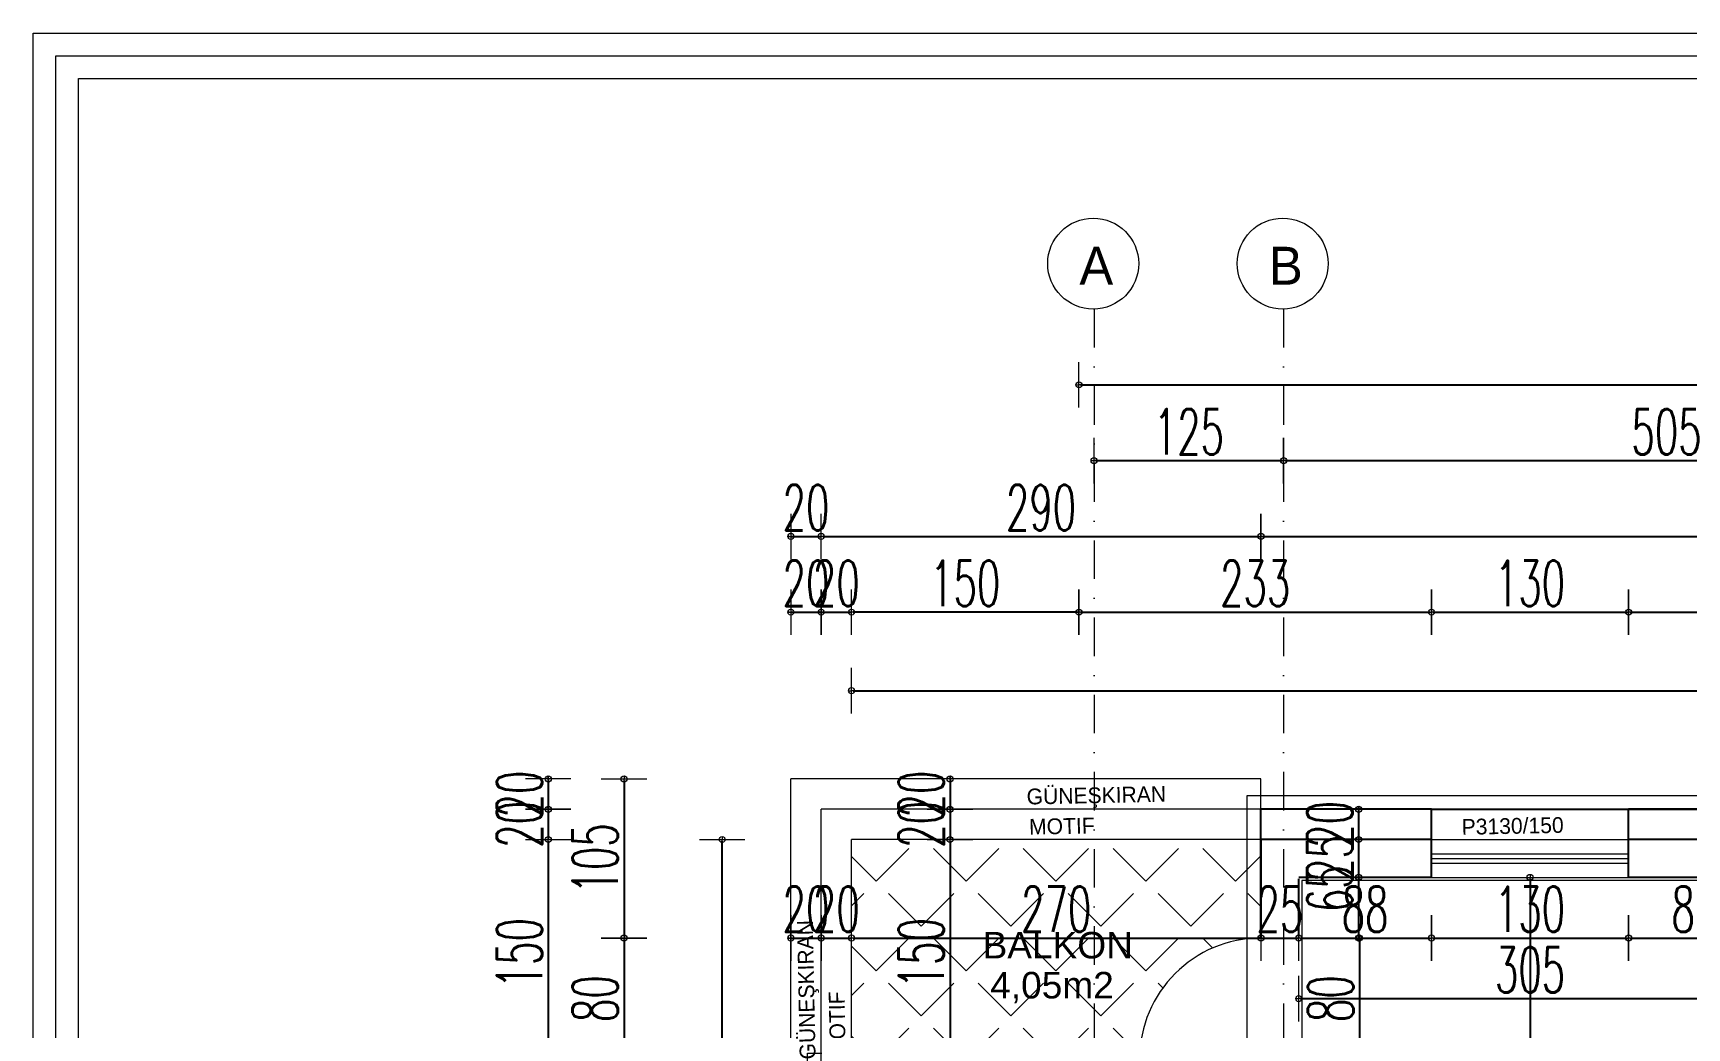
# Model space of a CAD drawing. Header units: millimetres. Extents: x -16104 to 67872, y -88009 to 12107.
# Drawn here: x 24713 to 25803, y 11451 to 12107 of the extents above; entities that cross this region are included whole.
import ezdxf

# ---------------------------------------------------------------- set-up
doc = ezdxf.new("R2010")
doc.units = ezdxf.units.MM
doc.linetypes.add('ACAD_ISO07W100', pattern=[3, 0, -3])
doc.linetypes.add('DASHDOTX2', pattern=[50.8, 25.4, -12.7, 0, -12.7])
doc.layers.get('0').update_dxf_attribs({"color": 241})
for name, color, linetype, lineweight in [('AKS', 1, 'ACAD_ISO07W100', 5), ('akslar', 144, 'Continuous', 20), ('balkon', 6, 'Continuous', 5), ('c05', 32, 'Continuous', 13), ('duvar', 123, 'Continuous', 25), ('emsal&kolon', 1, 'Continuous', 5), ('kapı', 3, 'Continuous', 5), ('OLCU', 54, 'Continuous', 13), ('pencere', 5, 'Continuous', 5), ('POZ', 36, 'Continuous', 18), ('SıVA', 40, 'Continuous', 9), ('ÖLÇÜ', 252, 'Continuous', 20)]:
    doc.layers.add(name, color=color, linetype=linetype, lineweight=lineweight)
doc.styles.add('DIM', font='Txttw.shx', dxfattribs={"width": 0.6})
doc.styles.add('M2', font='stylu.ttf', dxfattribs={"height": 10})
doc.dimstyles.new('50', dxfattribs={"dimscale": 0, "dimtxt": 30, "dimasz": 1, "dimexe": 0, "dimexo": 2, "dimgap": 4, "dimtad": 1, "dimdec": 0, "dimzin": 0, "dimdsep": 46, "dimtxsty": 'DIM', "dimblk1": 'DOT', "dimblk2": 'DOT', "dimsah": 1, "dimcen": 1.5, "dimdle": 3, "dimse1": 1, "dimse2": 1, "dimclrd": 256, "dimclre": 9, "dimclrt": 256, "dimadec": 0, "dimazin": 0, "dimtfac": 0.24, "dimtdec": 0, "dimtix": 1, "dimtmove": 2, "dimatfit": 3, "dimldrblk": 'DOT', "dimfxl": 0, "dimtolj": 1, "dimtzin": 15, "dimarcsym": 0})

# ---------------------------------------------------------------- blocks, each defined once
blk = doc.blocks.new('DOT')
for p, q in [((0, 15), (0, -15)), ((-2, 0), (0, 0)), ((2, 0), (0, 0))]:
    blk.add_line(p, q)
blk.add_circle((0, 0), 2)
blk = doc.blocks.new('*D5230')
at = {"layer": 'Defpoints', "color": 0, "transparency": 16777216}
for p in [(25212.4, 11510), (25232.4, 11510), (25232.4, 11510)]:
    blk.add_point(p, dxfattribs=at)
at = {"layer": 'OLCU', "lineweight": -2, "transparency": 16777216}
for p, q in [((25211.4, 11510), (25210.4, 11510)), ((25212.4, 11510), (25232.4, 11510)), ((25233.4, 11510), (25234.4, 11510))]:
    blk.add_line(p, q, dxfattribs=at)
blk.add_blockref('DOT', (25212.4, 11510), dxfattribs=at)
at = {"layer": 'OLCU', "lineweight": -2, "transparency": 16777216, "rotation": 180}
blk.add_blockref('DOT', (25232.4, 11510), dxfattribs=at)
at = {"layer": 'OLCU', "transparency": 16777216, "insert": (25222.4, 11529), "char_height": 30, "attachment_point": 5, "style": 'DIM'}
blk.add_mtext('\\A1;20', dxfattribs=at)
blk = doc.blocks.new('*D5541')
at = {"layer": 'Defpoints', "color": 0, "transparency": 16777216}
for p in [(25232.4, 11510), (25252.4, 11510), (25252.4, 11510)]:
    blk.add_point(p, dxfattribs=at)
at = {"layer": 'OLCU', "lineweight": -2, "transparency": 16777216}
for p, q in [((25231.4, 11510), (25230.4, 11510)), ((25232.4, 11510), (25252.4, 11510)), ((25253.4, 11510), (25254.4, 11510))]:
    blk.add_line(p, q, dxfattribs=at)
blk.add_blockref('DOT', (25232.4, 11510), dxfattribs=at)
at = {"layer": 'OLCU', "lineweight": -2, "transparency": 16777216, "rotation": 180}
blk.add_blockref('DOT', (25252.4, 11510), dxfattribs=at)
at = {"layer": 'OLCU', "transparency": 16777216, "insert": (25242.4, 11529), "char_height": 30, "attachment_point": 5, "style": 'DIM'}
blk.add_mtext('\\A1;20', dxfattribs=at)
blk = doc.blocks.new('*D5542')
at = {"layer": 'Defpoints', "color": 0, "transparency": 16777216}
for p in [(25252.4, 11510), (25522.4, 11510), (25522.4, 11510)]:
    blk.add_point(p, dxfattribs=at)
at = {"layer": 'OLCU', "lineweight": -2, "transparency": 16777216}
blk.add_line((25253.4, 11510), (25521.4, 11510), dxfattribs=at)
at = {"layer": 'OLCU', "lineweight": -2, "transparency": 16777216, "rotation": 180}
blk.add_blockref('DOT', (25252.4, 11510), dxfattribs=at)
at = {"layer": 'OLCU', "lineweight": -2, "transparency": 16777216}
blk.add_blockref('DOT', (25522.4, 11510), dxfattribs=at)
at = {"layer": 'OLCU', "transparency": 16777216, "insert": (25387.4, 11529), "char_height": 30, "attachment_point": 5, "style": 'DIM'}
blk.add_mtext('\\A1;270', dxfattribs=at)
blk = doc.blocks.new('*D5543')
at = {"layer": 'Defpoints', "color": 0, "transparency": 16777216}
for p in [(25522.4, 11510), (25547.4, 11510), (25547.4, 11510)]:
    blk.add_point(p, dxfattribs=at)
at = {"layer": 'OLCU', "lineweight": -2, "transparency": 16777216}
for p, q in [((25521.4, 11510), (25520.4, 11510)), ((25522.4, 11510), (25547.4, 11510)), ((25548.4, 11510), (25549.4, 11510))]:
    blk.add_line(p, q, dxfattribs=at)
blk.add_blockref('DOT', (25522.4, 11510), dxfattribs=at)
at = {"layer": 'OLCU', "lineweight": -2, "transparency": 16777216, "rotation": 180}
blk.add_blockref('DOT', (25547.4, 11510), dxfattribs=at)
at = {"layer": 'OLCU', "transparency": 16777216, "insert": (25534.9, 11529), "char_height": 30, "attachment_point": 5, "style": 'DIM'}
blk.add_mtext('\\A1;25', dxfattribs=at)
blk = doc.blocks.new('*D5544')
at = {"layer": 'Defpoints', "color": 0, "transparency": 16777216}
for p in [(25547.4, 11550), (25634.9, 11550), (25634.9, 11510)]:
    blk.add_point(p, dxfattribs=at)
at = {"layer": 'OLCU', "lineweight": -2, "transparency": 16777216}
blk.add_line((25548.4, 11510), (25633.9, 11510), dxfattribs=at)
at = {"layer": 'OLCU', "lineweight": -2, "transparency": 16777216, "rotation": 180}
blk.add_blockref('DOT', (25547.4, 11510), dxfattribs=at)
at = {"layer": 'OLCU', "lineweight": -2, "transparency": 16777216}
blk.add_blockref('DOT', (25634.9, 11510), dxfattribs=at)
at = {"layer": 'OLCU', "transparency": 16777216, "insert": (25591.1, 11529), "char_height": 30, "attachment_point": 5, "style": 'DIM'}
blk.add_mtext('\\A1;88', dxfattribs=at)
blk = doc.blocks.new('*D5545')
at = {"layer": 'Defpoints', "color": 0, "transparency": 16777216}
for p in [(25634.9, 11550), (25764.9, 11550), (25764.9, 11510)]:
    blk.add_point(p, dxfattribs=at)
at = {"layer": 'OLCU', "lineweight": -2, "transparency": 16777216}
blk.add_line((25635.9, 11510), (25763.9, 11510), dxfattribs=at)
at = {"layer": 'OLCU', "lineweight": -2, "transparency": 16777216, "rotation": 180}
blk.add_blockref('DOT', (25634.9, 11510), dxfattribs=at)
at = {"layer": 'OLCU', "lineweight": -2, "transparency": 16777216}
blk.add_blockref('DOT', (25764.9, 11510), dxfattribs=at)
at = {"layer": 'OLCU', "transparency": 16777216, "insert": (25699.9, 11529), "char_height": 30, "attachment_point": 5, "style": 'DIM'}
blk.add_mtext('\\A1;130', dxfattribs=at)
blk = doc.blocks.new('*D5546')
at = {"layer": 'Defpoints', "color": 0, "transparency": 16777216}
for p in [(25764.9, 11550), (25852.4, 11550), (25852.4, 11510)]:
    blk.add_point(p, dxfattribs=at)
at = {"layer": 'OLCU', "lineweight": -2, "transparency": 16777216}
blk.add_line((25765.9, 11510), (25851.4, 11510), dxfattribs=at)
at = {"layer": 'OLCU', "lineweight": -2, "transparency": 16777216, "rotation": 180}
blk.add_blockref('DOT', (25764.9, 11510), dxfattribs=at)
at = {"layer": 'OLCU', "lineweight": -2, "transparency": 16777216}
blk.add_blockref('DOT', (25852.4, 11510), dxfattribs=at)
at = {"layer": 'OLCU', "transparency": 16777216, "insert": (25808.6, 11529), "char_height": 30, "attachment_point": 5, "style": 'DIM'}
blk.add_mtext('\\A1;88', dxfattribs=at)
blk = doc.blocks.new('*D5235')
at = {"layer": 'Defpoints', "color": 0, "transparency": 16777216}
for p in [(25547.4, 11495), (25852.4, 11495), (25852.4, 11470)]:
    blk.add_point(p, dxfattribs=at)
at = {"layer": 'OLCU', "lineweight": -2, "transparency": 16777216}
blk.add_line((25548.4, 11470), (25851.4, 11470), dxfattribs=at)
at = {"layer": 'OLCU', "lineweight": -2, "transparency": 16777216, "rotation": 180}
blk.add_blockref('DOT', (25547.4, 11470), dxfattribs=at)
at = {"layer": 'OLCU', "lineweight": -2, "transparency": 16777216}
blk.add_blockref('DOT', (25852.4, 11470), dxfattribs=at)
at = {"layer": 'OLCU', "transparency": 16777216, "insert": (25699.9, 11489), "char_height": 30, "attachment_point": 5, "style": 'DIM'}
blk.add_mtext('\\A1;305', dxfattribs=at)
blk = doc.blocks.new('*D5241')
at = {"layer": 'Defpoints', "color": 0, "transparency": 16777216}
for p in [(25317.4, 11615), (25317.4, 11595), (25317.4, 11595)]:
    blk.add_point(p, dxfattribs=at)
at = {"layer": 'OLCU', "lineweight": -2, "transparency": 16777216}
for p, q in [((25317.4, 11616), (25317.4, 11617)), ((25317.4, 11615), (25317.4, 11595)), ((25317.4, 11594), (25317.4, 11593))]:
    blk.add_line(p, q, dxfattribs=at)
for p, rotation in [((25317.4, 11615), 270), ((25317.4, 11595), 90)]:
    blk.add_blockref('DOT', p, dxfattribs=dict(at, rotation=rotation))
at = {"layer": 'OLCU', "transparency": 16777216, "insert": (25298.4, 11605), "char_height": 30, "attachment_point": 5, "rotation": 90, "style": 'DIM'}
blk.add_mtext('\\A1;20', dxfattribs=at)
blk = doc.blocks.new('*D5552')
at = {"layer": 'Defpoints', "color": 0, "transparency": 16777216}
for p in [(25317.4, 11595), (25317.4, 11575), (25317.4, 11575)]:
    blk.add_point(p, dxfattribs=at)
at = {"layer": 'OLCU', "lineweight": -2, "transparency": 16777216}
for p, q in [((25317.4, 11596), (25317.4, 11597)), ((25317.4, 11595), (25317.4, 11575)), ((25317.4, 11574), (25317.4, 11573))]:
    blk.add_line(p, q, dxfattribs=at)
for p, rotation in [((25317.4, 11595), 270), ((25317.4, 11575), 90)]:
    blk.add_blockref('DOT', p, dxfattribs=dict(at, rotation=rotation))
at = {"layer": 'OLCU', "transparency": 16777216, "insert": (25298.4, 11585), "char_height": 30, "attachment_point": 5, "rotation": 90, "style": 'DIM'}
blk.add_mtext('\\A1;20', dxfattribs=at)
blk = doc.blocks.new('*D5553')
at = {"layer": 'Defpoints', "color": 0, "transparency": 16777216}
for p in [(25317.4, 11575), (25317.4, 11425), (25317.4, 11425)]:
    blk.add_point(p, dxfattribs=at)
at = {"layer": 'OLCU', "lineweight": -2, "transparency": 16777216}
blk.add_line((25317.4, 11574), (25317.4, 11426), dxfattribs=at)
for p, rotation in [((25317.4, 11575), 90), ((25317.4, 11425), 270)]:
    blk.add_blockref('DOT', p, dxfattribs=dict(at, rotation=rotation))
at = {"layer": 'OLCU', "transparency": 16777216, "insert": (25298.4, 11500), "char_height": 30, "attachment_point": 5, "rotation": 90, "style": 'DIM'}
blk.add_mtext('\\A1;150', dxfattribs=at)
blk = doc.blocks.new('*D5249')
at = {"layer": 'Defpoints', "color": 0, "transparency": 16777216}
for p in [(25555.7, 11575), (25586.9, 11575), (25555.7, 11550)]:
    blk.add_point(p, dxfattribs=at)
at = {"layer": 'OLCU', "lineweight": -2, "transparency": 16777216}
for p, q in [((25586.9, 11576), (25586.9, 11577)), ((25586.9, 11550), (25586.9, 11575)), ((25586.9, 11549), (25586.9, 11548))]:
    blk.add_line(p, q, dxfattribs=at)
for p, rotation in [((25586.9, 11575), 270), ((25586.9, 11550), 90)]:
    blk.add_blockref('DOT', p, dxfattribs=dict(at, rotation=rotation))
at = {"layer": 'OLCU', "transparency": 16777216, "insert": (25567.9, 11562.5), "char_height": 30, "attachment_point": 5, "rotation": 90, "style": 'DIM'}
blk.add_mtext('\\A1;25', dxfattribs=at)
blk = doc.blocks.new('*D5250')
at = {"layer": 'Defpoints', "color": 0, "transparency": 16777216}
for p in [(25586.9, 11595), (25586.9, 11595), (25586.9, 11575)]:
    blk.add_point(p, dxfattribs=at)
at = {"layer": 'OLCU', "lineweight": -2, "transparency": 16777216}
for p, q in [((25586.9, 11596), (25586.9, 11597)), ((25586.9, 11575), (25586.9, 11595)), ((25586.9, 11574), (25586.9, 11573))]:
    blk.add_line(p, q, dxfattribs=at)
for p, rotation in [((25586.9, 11595), 270), ((25586.9, 11575), 90)]:
    blk.add_blockref('DOT', p, dxfattribs=dict(at, rotation=rotation))
at = {"layer": 'OLCU', "transparency": 16777216, "insert": (25567.9, 11585), "char_height": 30, "attachment_point": 5, "rotation": 90, "style": 'DIM'}
blk.add_mtext('\\A1;20', dxfattribs=at)
blk = doc.blocks.new('*D5251')
at = {"layer": 'Defpoints', "color": 0, "transparency": 16777216}
for p in [(25530.7, 11575), (25530.7, 11510), (25586.8, 11510)]:
    blk.add_point(p, dxfattribs=at)
at = {"layer": 'OLCU', "lineweight": -2, "transparency": 16777216}
blk.add_line((25586.8, 11574), (25586.8, 11511), dxfattribs=at)
for p, rotation in [((25586.8, 11575), 90), ((25586.8, 11510), 270)]:
    blk.add_blockref('DOT', p, dxfattribs=dict(at, rotation=rotation))
at = {"layer": 'OLCU', "transparency": 16777216, "insert": (25567.8, 11542.5), "char_height": 30, "attachment_point": 5, "rotation": 90, "style": 'DIM'}
blk.add_mtext('\\A1;65', dxfattribs=at)
blk = doc.blocks.new('*D5252')
at = {"layer": 'Defpoints', "color": 0, "transparency": 16777216}
for p in [(25530.7, 11510), (25530.7, 11430), (25587.4, 11430)]:
    blk.add_point(p, dxfattribs=at)
at = {"layer": 'OLCU', "lineweight": -2, "transparency": 16777216}
blk.add_line((25587.4, 11509), (25587.4, 11431), dxfattribs=at)
for p, rotation in [((25587.4, 11510), 90), ((25587.4, 11430), 270)]:
    blk.add_blockref('DOT', p, dxfattribs=dict(at, rotation=rotation))
at = {"layer": 'OLCU', "transparency": 16777216, "insert": (25568.4, 11470), "char_height": 30, "attachment_point": 5, "rotation": 90, "style": 'DIM'}
blk.add_mtext('\\A1;80', dxfattribs=at)
blk = doc.blocks.new('*D5564')
at = {"layer": 'Defpoints', "color": 0, "transparency": 16777216}
for p in [(25699.9, 11550), (25699.9, 11149.7), (25699.9, 11149.7)]:
    blk.add_point(p, dxfattribs=at)
at = {"layer": 'OLCU', "lineweight": -2, "transparency": 16777216}
blk.add_line((25699.9, 11549), (25699.9, 11150.7), dxfattribs=at)
for p, rotation in [((25699.9, 11550), 90), ((25699.9, 11149.7), 270)]:
    blk.add_blockref('DOT', p, dxfattribs=dict(at, rotation=rotation))
at = {"layer": 'OLCU', "transparency": 16777216, "insert": (25680.9, 11349.9), "char_height": 30, "attachment_point": 5, "rotation": 90, "style": 'DIM'}
blk.add_mtext('\\A1;400', dxfattribs=at)
blk = doc.blocks.new('*D5385')
at = {"layer": 'Defpoints', "color": 0, "transparency": 16777216}
for p in [(25634.9, 11725), (25402.4, 11675), (25634.9, 11675)]:
    blk.add_point(p, dxfattribs=at)
at = {"layer": 'OLCU', "lineweight": -2, "transparency": 16777216}
blk.add_line((25403.4, 11725), (25633.9, 11725), dxfattribs=at)
at = {"layer": 'OLCU', "lineweight": -2, "transparency": 16777216, "rotation": 180}
blk.add_blockref('DOT', (25402.4, 11725), dxfattribs=at)
at = {"layer": 'OLCU', "lineweight": -2, "transparency": 16777216}
blk.add_blockref('DOT', (25634.9, 11725), dxfattribs=at)
at = {"layer": 'OLCU', "transparency": 16777216, "insert": (25518.6, 11744), "char_height": 30, "attachment_point": 5, "style": 'DIM'}
blk.add_mtext('\\A1;233', dxfattribs=at)
blk = doc.blocks.new('*D5386')
at = {"layer": 'Defpoints', "color": 0, "transparency": 16777216}
for p in [(25764.9, 11725), (25634.9, 11675), (25764.9, 11675)]:
    blk.add_point(p, dxfattribs=at)
at = {"layer": 'OLCU', "lineweight": -2, "transparency": 16777216}
blk.add_line((25635.9, 11725), (25763.9, 11725), dxfattribs=at)
at = {"layer": 'OLCU', "lineweight": -2, "transparency": 16777216, "rotation": 180}
blk.add_blockref('DOT', (25634.9, 11725), dxfattribs=at)
at = {"layer": 'OLCU', "lineweight": -2, "transparency": 16777216}
blk.add_blockref('DOT', (25764.9, 11725), dxfattribs=at)
at = {"layer": 'OLCU', "transparency": 16777216, "insert": (25699.9, 11744), "char_height": 30, "attachment_point": 5, "style": 'DIM'}
blk.add_mtext('\\A1;130', dxfattribs=at)
blk = doc.blocks.new('*D5387')
at = {"layer": 'Defpoints', "color": 0, "transparency": 16777216}
for p in [(26199.9, 11725), (25764.9, 11675), (26199.9, 11675)]:
    blk.add_point(p, dxfattribs=at)
at = {"layer": 'OLCU', "lineweight": -2, "transparency": 16777216}
blk.add_line((25765.9, 11725), (26198.9, 11725), dxfattribs=at)
at = {"layer": 'OLCU', "lineweight": -2, "transparency": 16777216, "rotation": 180}
blk.add_blockref('DOT', (25764.9, 11725), dxfattribs=at)
at = {"layer": 'OLCU', "lineweight": -2, "transparency": 16777216}
blk.add_blockref('DOT', (26199.9, 11725), dxfattribs=at)
at = {"layer": 'OLCU', "transparency": 16777216, "insert": (25982.4, 11744), "char_height": 30, "attachment_point": 5, "style": 'DIM'}
blk.add_mtext('\\A1;435', dxfattribs=at)
blk = doc.blocks.new('*D5394')
at = {"layer": 'Defpoints', "color": 0, "transparency": 16777216}
for p in [(25522.4, 11775), (27332.4, 11775), (27332.4, 11740)]:
    blk.add_point(p, dxfattribs=at)
at = {"layer": 'OLCU', "lineweight": -2, "transparency": 16777216}
blk.add_line((25523.4, 11775), (27331.4, 11775), dxfattribs=at)
at = {"layer": 'OLCU', "lineweight": -2, "transparency": 16777216, "rotation": 180}
blk.add_blockref('DOT', (25522.4, 11775), dxfattribs=at)
at = {"layer": 'OLCU', "lineweight": -2, "transparency": 16777216}
blk.add_blockref('DOT', (27332.4, 11775), dxfattribs=at)
at = {"layer": 'OLCU', "transparency": 16777216, "insert": (26427.4, 11794), "char_height": 30, "attachment_point": 5, "style": 'DIM'}
blk.add_mtext('\\A1;1810', dxfattribs=at)
blk = doc.blocks.new('*D5395')
at = {"layer": 'Defpoints', "color": 0, "transparency": 16777216}
for p in [(25402.4, 11790), (25412.4, 10777.8), (25412.4, 10742.8)]:
    blk.add_point(p, dxfattribs=at)
at = {"layer": 'OLCU', "lineweight": -2, "transparency": 16777216}
for p, q in [((25401.4, 10777.8), (25400.4, 10777.8)), ((25402.4, 10777.8), (25412.4, 10777.8)), ((25413.4, 10777.8), (25414.4, 10777.8))]:
    blk.add_line(p, q, dxfattribs=at)
blk.add_blockref('DOT', (25402.4, 10777.8), dxfattribs=at)
at = {"layer": 'OLCU', "lineweight": -2, "transparency": 16777216, "rotation": 180}
blk.add_blockref('DOT', (25412.4, 10777.8), dxfattribs=at)
at = {"layer": 'OLCU', "transparency": 16777216, "insert": (25407.4, 10796.8), "char_height": 30, "attachment_point": 5, "style": 'DIM'}
blk.add_mtext('\\A1;10', dxfattribs=at)
blk = doc.blocks.new('*D5396')
at = {"layer": 'Defpoints', "color": 0, "transparency": 16777216}
for p in [(25412.4, 11825), (25537.4, 11825), (25537.4, 11825)]:
    blk.add_point(p, dxfattribs=at)
at = {"layer": 'OLCU', "lineweight": -2, "transparency": 16777216}
blk.add_line((25413.4, 11825), (25536.4, 11825), dxfattribs=at)
at = {"layer": 'OLCU', "lineweight": -2, "transparency": 16777216, "rotation": 180}
blk.add_blockref('DOT', (25412.4, 11825), dxfattribs=at)
at = {"layer": 'OLCU', "lineweight": -2, "transparency": 16777216}
blk.add_blockref('DOT', (25537.4, 11825), dxfattribs=at)
at = {"layer": 'OLCU', "transparency": 16777216, "insert": (25474.9, 11844), "char_height": 30, "attachment_point": 5, "style": 'DIM'}
blk.add_mtext('\\A1;125', dxfattribs=at)
blk = doc.blocks.new('*D5397')
at = {"layer": 'Defpoints', "color": 0, "transparency": 16777216}
for p in [(25537.4, 11825), (26042.3, 11825), (26042.3, 10777.8)]:
    blk.add_point(p, dxfattribs=at)
at = {"layer": 'OLCU', "lineweight": -2, "transparency": 16777216}
blk.add_line((25538.4, 11825), (26041.3, 11825), dxfattribs=at)
at = {"layer": 'OLCU', "lineweight": -2, "transparency": 16777216, "rotation": 180}
blk.add_blockref('DOT', (25537.4, 11825), dxfattribs=at)
at = {"layer": 'OLCU', "lineweight": -2, "transparency": 16777216}
blk.add_blockref('DOT', (26042.3, 11825), dxfattribs=at)
at = {"layer": 'OLCU', "transparency": 16777216, "insert": (25789.9, 11844), "char_height": 30, "attachment_point": 5, "style": 'DIM'}
blk.add_mtext('\\A1;505', dxfattribs=at)
blk = doc.blocks.new('*D5404')
at = {"layer": 'Defpoints', "color": 0, "transparency": 16777216}
for p in [(27452.4, 11875), (25402.4, 11840), (27452.4, 11840)]:
    blk.add_point(p, dxfattribs=at)
at = {"layer": 'OLCU', "lineweight": -2, "transparency": 16777216}
blk.add_line((25403.4, 11875), (27451.4, 11875), dxfattribs=at)
at = {"layer": 'OLCU', "lineweight": -2, "transparency": 16777216, "rotation": 180}
blk.add_blockref('DOT', (25402.4, 11875), dxfattribs=at)
at = {"layer": 'OLCU', "lineweight": -2, "transparency": 16777216}
blk.add_blockref('DOT', (27452.4, 11875), dxfattribs=at)
at = {"layer": 'OLCU', "transparency": 16777216, "insert": (26427.4, 11894), "char_height": 30, "attachment_point": 5, "style": 'DIM'}
blk.add_mtext('\\A1;2050', dxfattribs=at)
blk = doc.blocks.new('*D5440')
at = {"layer": 'Defpoints', "color": 0, "transparency": 16777216}
for p in [(25152.4, 11615), (25102.4, 11510), (25152.4, 11510)]:
    blk.add_point(p, dxfattribs=at)
at = {"layer": 'OLCU', "lineweight": -2, "transparency": 16777216}
blk.add_line((25102.4, 11614), (25102.4, 11511), dxfattribs=at)
for p, rotation in [((25102.4, 11615), 90), ((25102.4, 11510), 270)]:
    blk.add_blockref('DOT', p, dxfattribs=dict(at, rotation=rotation))
at = {"layer": 'OLCU', "transparency": 16777216, "insert": (25083.4, 11562.5), "char_height": 30, "attachment_point": 5, "rotation": 90, "style": 'DIM'}
blk.add_mtext('\\A1;105', dxfattribs=at)
blk = doc.blocks.new('*D5441')
at = {"layer": 'Defpoints', "color": 0, "transparency": 16777216}
for p in [(25152.4, 11510), (25102.4, 11430), (25152.4, 11430)]:
    blk.add_point(p, dxfattribs=at)
at = {"layer": 'OLCU', "lineweight": -2, "transparency": 16777216}
blk.add_line((25102.4, 11509), (25102.4, 11431), dxfattribs=at)
for p, rotation in [((25102.4, 11510), 90), ((25102.4, 11430), 270)]:
    blk.add_blockref('DOT', p, dxfattribs=dict(at, rotation=rotation))
at = {"layer": 'OLCU', "transparency": 16777216, "insert": (25083.4, 11470), "char_height": 30, "attachment_point": 5, "rotation": 90, "style": 'DIM'}
blk.add_mtext('\\A1;80', dxfattribs=at)
blk = doc.blocks.new('*D5450')
at = {"layer": 'Defpoints', "color": 0, "transparency": 16777216}
for p in [(25152.4, 11575), (25052.4, 11425), (25152.4, 11425)]:
    blk.add_point(p, dxfattribs=at)
at = {"layer": 'OLCU', "lineweight": -2, "transparency": 16777216}
blk.add_line((25052.4, 11574), (25052.4, 11426), dxfattribs=at)
for p, rotation in [((25052.4, 11575), 90), ((25052.4, 11425), 270)]:
    blk.add_blockref('DOT', p, dxfattribs=dict(at, rotation=rotation))
at = {"layer": 'OLCU', "transparency": 16777216, "insert": (25033.4, 11500), "char_height": 30, "attachment_point": 5, "rotation": 90, "style": 'DIM'}
blk.add_mtext('\\A1;150', dxfattribs=at)
blk = doc.blocks.new('*D5451')
at = {"layer": 'Defpoints', "color": 0, "transparency": 16777216}
for p in [(25152.4, 11615), (25052.4, 11595), (25152.4, 11595)]:
    blk.add_point(p, dxfattribs=at)
at = {"layer": 'OLCU', "lineweight": -2, "transparency": 16777216}
for p, q in [((25052.4, 11616), (25052.4, 11617)), ((25052.4, 11615), (25052.4, 11595)), ((25052.4, 11594), (25052.4, 11593))]:
    blk.add_line(p, q, dxfattribs=at)
for p, rotation in [((25052.4, 11615), 270), ((25052.4, 11595), 90)]:
    blk.add_blockref('DOT', p, dxfattribs=dict(at, rotation=rotation))
at = {"layer": 'OLCU', "transparency": 16777216, "insert": (25033.4, 11605), "char_height": 30, "attachment_point": 5, "rotation": 90, "style": 'DIM'}
blk.add_mtext('\\A1;20', dxfattribs=at)
blk = doc.blocks.new('*D5461')
at = {"layer": 'Defpoints', "color": 0, "transparency": 16777216}
for p in [(25232.4, 11775), (25212.4, 11675), (25232.4, 11675)]:
    blk.add_point(p, dxfattribs=at)
at = {"layer": 'OLCU', "lineweight": -2, "transparency": 16777216}
for p, q in [((25211.4, 11775), (25210.4, 11775)), ((25212.4, 11775), (25232.4, 11775)), ((25233.4, 11775), (25234.4, 11775))]:
    blk.add_line(p, q, dxfattribs=at)
blk.add_blockref('DOT', (25212.4, 11775), dxfattribs=at)
at = {"layer": 'OLCU', "lineweight": -2, "transparency": 16777216, "rotation": 180}
blk.add_blockref('DOT', (25232.4, 11775), dxfattribs=at)
at = {"layer": 'OLCU', "transparency": 16777216, "insert": (25222.4, 11794), "char_height": 30, "attachment_point": 5, "style": 'DIM'}
blk.add_mtext('\\A1;20', dxfattribs=at)
blk = doc.blocks.new('*D5462')
at = {"layer": 'Defpoints', "color": 0, "transparency": 16777216}
for p in [(25522.4, 11775), (25232.4, 11675), (25522.4, 11675)]:
    blk.add_point(p, dxfattribs=at)
at = {"layer": 'OLCU', "lineweight": -2, "transparency": 16777216}
blk.add_line((25233.4, 11775), (25521.4, 11775), dxfattribs=at)
at = {"layer": 'OLCU', "lineweight": -2, "transparency": 16777216, "rotation": 180}
blk.add_blockref('DOT', (25232.4, 11775), dxfattribs=at)
at = {"layer": 'OLCU', "lineweight": -2, "transparency": 16777216}
blk.add_blockref('DOT', (25522.4, 11775), dxfattribs=at)
at = {"layer": 'OLCU', "transparency": 16777216, "insert": (25377.4, 11794), "char_height": 30, "attachment_point": 5, "style": 'DIM'}
blk.add_mtext('\\A1;290', dxfattribs=at)
blk = doc.blocks.new('*D5492')
at = {"layer": 'Defpoints', "color": 0, "transparency": 16777216}
for p in [(25252.4, 11673.2), (27602.4, 11673.2), (27602.4, 11673.2)]:
    blk.add_point(p, dxfattribs=at)
at = {"layer": 'OLCU', "lineweight": -2, "transparency": 16777216}
blk.add_line((25253.4, 11673.2), (27601.4, 11673.2), dxfattribs=at)
at = {"layer": 'OLCU', "lineweight": -2, "transparency": 16777216, "rotation": 180}
blk.add_blockref('DOT', (25252.4, 11673.2), dxfattribs=at)
at = {"layer": 'OLCU', "lineweight": -2, "transparency": 16777216}
blk.add_blockref('DOT', (27602.4, 11673.2), dxfattribs=at)
at = {"layer": 'OLCU', "transparency": 16777216, "insert": (26427.4, 11692.2), "char_height": 30, "attachment_point": 5, "style": 'DIM'}
blk.add_mtext('\\A1;2350', dxfattribs=at)
blk = doc.blocks.new('*D5494')
at = {"layer": 'Defpoints', "color": 0, "transparency": 16777216}
for p in [(25167.1, 11575), (25167.1, 11575), (25167.1, 9465.5)]:
    blk.add_point(p, dxfattribs=at)
at = {"layer": 'OLCU', "lineweight": -2, "transparency": 16777216}
blk.add_line((25167.1, 9466.5), (25167.1, 11574), dxfattribs=at)
for p, rotation in [((25167.1, 11575), 90), ((25167.1, 9465.5), 270)]:
    blk.add_blockref('DOT', p, dxfattribs=dict(at, rotation=rotation))
at = {"layer": 'OLCU', "transparency": 16777216, "insert": (25148.1, 10520.3), "char_height": 30, "attachment_point": 5, "rotation": 90, "style": 'DIM'}
blk.add_mtext('\\A1;2110', dxfattribs=at)
blk = doc.blocks.new('*D5496')
at = {"layer": 'Defpoints', "color": 0, "transparency": 16777216}
for p in [(25252.4, 11725), (25252.4, 11725), (25402.4, 11725)]:
    blk.add_point(p, dxfattribs=at)
at = {"layer": 'OLCU', "lineweight": -2, "transparency": 16777216}
blk.add_line((25401.4, 11725), (25253.4, 11725), dxfattribs=at)
at = {"layer": 'OLCU', "lineweight": -2, "transparency": 16777216, "rotation": 180}
blk.add_blockref('DOT', (25252.4, 11725), dxfattribs=at)
at = {"layer": 'OLCU', "lineweight": -2, "transparency": 16777216}
blk.add_blockref('DOT', (25402.4, 11725), dxfattribs=at)
at = {"layer": 'OLCU', "transparency": 16777216, "insert": (25327.4, 11744), "char_height": 30, "attachment_point": 5, "style": 'DIM'}
blk.add_mtext('\\A1;150', dxfattribs=at)
blk = doc.blocks.new('*D5497')
at = {"layer": 'Defpoints', "color": 0, "transparency": 16777216}
for p in [(25252.4, 11725), (25232.4, 11625), (25252.4, 11625)]:
    blk.add_point(p, dxfattribs=at)
at = {"layer": 'OLCU', "lineweight": -2, "transparency": 16777216}
for p, q in [((25231.4, 11725), (25230.4, 11725)), ((25232.4, 11725), (25252.4, 11725)), ((25253.4, 11725), (25254.4, 11725))]:
    blk.add_line(p, q, dxfattribs=at)
blk.add_blockref('DOT', (25232.4, 11725), dxfattribs=at)
at = {"layer": 'OLCU', "lineweight": -2, "transparency": 16777216, "rotation": 180}
blk.add_blockref('DOT', (25252.4, 11725), dxfattribs=at)
at = {"layer": 'OLCU', "transparency": 16777216, "insert": (25242.4, 11744), "char_height": 30, "attachment_point": 5, "style": 'DIM'}
blk.add_mtext('\\A1;20', dxfattribs=at)
blk = doc.blocks.new('*D5498')
at = {"layer": 'Defpoints', "color": 0, "transparency": 16777216}
for p in [(25232.4, 11725), (25212.4, 11625), (25232.4, 11625)]:
    blk.add_point(p, dxfattribs=at)
at = {"layer": 'OLCU', "lineweight": -2, "transparency": 16777216}
for p, q in [((25211.4, 11725), (25210.4, 11725)), ((25212.4, 11725), (25232.4, 11725)), ((25233.4, 11725), (25234.4, 11725))]:
    blk.add_line(p, q, dxfattribs=at)
blk.add_blockref('DOT', (25212.4, 11725), dxfattribs=at)
at = {"layer": 'OLCU', "lineweight": -2, "transparency": 16777216, "rotation": 180}
blk.add_blockref('DOT', (25232.4, 11725), dxfattribs=at)
at = {"layer": 'OLCU', "transparency": 16777216, "insert": (25222.4, 11744), "char_height": 30, "attachment_point": 5, "style": 'DIM'}
blk.add_mtext('\\A1;20', dxfattribs=at)
blk = doc.blocks.new('*D5507')
at = {"layer": 'Defpoints', "color": 0, "transparency": 16777216}
for p in [(25152.4, 11595), (25052.4, 11575), (25152.4, 11575)]:
    blk.add_point(p, dxfattribs=at)
at = {"layer": 'OLCU', "lineweight": -2, "transparency": 16777216}
for p, q in [((25052.4, 11596), (25052.4, 11597)), ((25052.4, 11595), (25052.4, 11575)), ((25052.4, 11574), (25052.4, 11573))]:
    blk.add_line(p, q, dxfattribs=at)
for p, rotation in [((25052.4, 11595), 270), ((25052.4, 11575), 90)]:
    blk.add_blockref('DOT', p, dxfattribs=dict(at, rotation=rotation))
at = {"layer": 'OLCU', "transparency": 16777216, "insert": (25033.4, 11585), "char_height": 30, "attachment_point": 5, "rotation": 90, "style": 'DIM'}
blk.add_mtext('\\A1;20', dxfattribs=at)

msp = doc.modelspace()

# ---------------------------------------------------------------- hatches: boundary and pattern name
at = {"layer": 'ÖLÇÜ'}
h = msp.add_hatch(dxfattribs=at)
h.set_pattern_fill('ANGLE,_O', color=256, scale=6, angle=45)
h.set_pattern_definition([(45, (10806.83, 17059.605), (-29.63485, 29.63485), [30.48, -11.43]), (135, (10806.83, 17059.605), (-29.63485, -29.63485), [30.48, -11.43])])
h.paths.add_polyline_path([(25252.4, 11575), (25252.4, 11425), (25412.4, 11425), (25412.4, 11575)])
h.paths.add_polyline_path([(25522.4, 11575), (25412.4, 11575), (25412.4, 11425), (25522.4, 11425), (25522.4, 11430), (25442.4, 11430, -0.414214), (25522.4, 11510)])
h.paths.add_polyline_path([(25220.3, 11551.5), (25264.4, 11551.5), (25264.4, 11506.5), (25220.3, 11506.5)], flags=9)
h.paths.add_polyline_path([(25356.7, 11551.5), (25418, 11551.5), (25418, 11506.5), (25356.7, 11506.5)], flags=9)
h.paths.add_polyline_path([(25275.9, 11563), (25275.9, 11607.1), (25320.9, 11607.1), (25320.9, 11563)], flags=9)
h.paths.add_polyline_path([(25275.9, 11471.1), (25275.9, 11529), (25320.9, 11529), (25320.9, 11471.1)], flags=24)
h.paths.add_polyline_path([(25275.9, 11390.5), (25275.9, 11434.6), (25320.9, 11434.6), (25320.9, 11390.5)], flags=9)
h.paths.add_polyline_path([(25341.1, 11492.3), (25429.8, 11492.3), (25429.8, 11462.5), (25341.1, 11462.5)], flags=9)
h.paths.add_polyline_path([(25338.2, 11518.7), (25442.3, 11518.7), (25442.3, 11491.9), (25338.2, 11491.9)], flags=9)
h.paths.add_polyline_path([(25512.8, 11551.5), (25556.9, 11551.5), (25556.9, 11506.5), (25512.8, 11506.5)], flags=9)

# ---------------------------------------------------------------- linework, layer by layer
at = {"layer": 'AKS', "linetype": 'ByBlock'}
for centre in [(25411.8, 11955), (25536.8, 11955)]:
    msp.add_circle(centre, 30, dxfattribs=at)
at = {"layer": 'akslar', "linetype": 'DASHDOTX2'}
for p, q in [((25412.4, 11925), (25412.4, 9115.5)), ((25537.4, 11925), (25537.4, 9115.5))]:
    msp.add_line(p, q, dxfattribs=at)
at = {"layer": 'balkon'}
for p, q in [((25212.4, 11425), (25212.4, 11615)), ((25522.4, 11615), (25212.4, 11615)), ((25522.4, 11595), (25522.4, 11615)), ((25232.4, 11425), (25232.4, 11595)), ((25522.4, 11595), (25232.4, 11595)), ((25252.4, 11425), (25252.4, 11575)), ((25522.4, 11575), (25252.4, 11575))]:
    msp.add_line(p, q, dxfattribs=at)
at = {"layer": 'c05'}
for points in [[(28242.9, 8939.6), (28242.9, 8729.3), (24712.7, 8729.3), (24712.7, 12107.1), (28242.9, 12107.1), (28242.9, 10251)], [(28227.9, 8939.6), (28227.9, 8744.3), (24727.7, 8744.3), (24727.7, 12092.1), (28227.9, 12092.1), (28227.9, 10251)], [(28212.9, 8939.6), (28212.9, 8759.3), (24742.7, 8759.3), (24742.7, 12077.1), (28212.9, 12077.1), (28212.9, 10251)]]:
    msp.add_lwpolyline(points, dxfattribs=at)
at = {"layer": 'duvar'}
for p, q in [((25634.9, 11595), (25522.4, 11595)), ((25522.4, 11575), (25522.4, 11595)), ((25634.9, 11550), (25634.9, 11595)), ((25634.9, 11595), (27219.9, 11595)), ((25917.4, 11595), (25764.9, 11595)), ((25764.9, 11550), (25764.9, 11595)), ((25634.9, 11575), (25522.4, 11575)), ((25522.4, 11510), (25522.4, 11575)), ((25522.4, 11575), (25522.4, 11510)), ((25917.4, 11575), (25764.9, 11575)), ((25634.9, 11550), (25547.4, 11550)), ((25547.4, 11510), (25547.4, 11549)), ((25547.4, 11510), (25547.4, 11549)), ((25852.4, 11550), (25764.9, 11550)), ((25522.4, 11510), (25547.4, 11510))]:
    msp.add_line(p, q, dxfattribs=at)
at = {"layer": 'kapı'}
msp.add_arc((25522.4, 11430), 80, 90, 180, dxfattribs=at)
at = {"layer": 'pencere'}
for p, q in [((25634.9, 11575), (25764.9, 11575)), ((25634.9, 11565.5), (25764.9, 11565.5)), ((25634.9, 11562.5), (25764.9, 11562.5)), ((25634.9, 11559.5), (25764.9, 11559.5)), ((25634.9, 11550), (25764.9, 11550))]:
    msp.add_line(p, q, dxfattribs=at)
at = {"layer": 'SıVA'}
for points in [[(26992.4, 10217), (26992.4, 9702.5), (26857.4, 9702.5), (26857.4, 9442.5), (26075.4, 9442.5), (26075.4, 9612.5), (25855.4, 9612.5), (25855.4, 10467), (25393.4, 10467), (25393.4, 10981.7), (25223.4, 10981.7), (25223.4, 11434), (25513.4, 11434), (25513.4, 11604), (27335.4, 11604), (27335.4, 11434), (27625.4, 11434), (27625.4, 10981.7), (27455.4, 10981.7), (27455.4, 10487), (27295.4, 10487), (27295.4, 10217)], [(25850.4, 11548), (25549.4, 11548), (25549.4, 11430), (25549.4, 11151.7), (25757.4, 11151.7), (25850.4, 11151.7)]]:
    msp.add_lwpolyline(points, close=True, dxfattribs=at)

# ---------------------------------------------------------------- texts
at = {"layer": 'AKS', "char_height": 25, "width": 35.659, "attachment_point": 1}
for s, insert in [('A', (25402.7, 11966.1)), ('B', (25527.7, 11966.1))]:
    msp.add_mtext(s, dxfattribs=dict(at, insert=insert))
at = {"layer": 'emsal&kolon', "char_height": 17.5, "width": 1076.841, "attachment_point": 9}
for s, insert in [('{\\fArial|b0|i0|c162|p34;BALKON}', (25438, 11496.3)), ('{\\fArial|b0|i0|c162|p34;4,05m2}', (25425.4, 11466.9))]:
    msp.add_mtext(s, dxfattribs=dict(at, insert=insert))
at = {"layer": 'POZ', "style": 'M2', "flags": 4}
for tag, p, rotation in [('GÜNEŞKIRAN', (25368, 11598.1), 1.1392), ('MOTIF', (25369.6, 11578.2), 1.1392), ('P3130/150', (25654.9, 11578.1), 1.1392), ('GÜNEŞKIRAN', (25228.7, 11430), 91.1392), ('MOTIF', (25248.6, 11431.6), 91.1392)]:
    msp.add_attdef(tag, p, 'K1 80/210', height=10.4, rotation=rotation, dxfattribs=at)

# ---------------------------------------------------------------- dimensions: what is measured, and where the dimension line sits
at = {"layer": 'OLCU'}
for base, p1, p2, picture, middle in [((27452.4, 11875), (25402.4, 11840), (27452.4, 11840), '*D5404', (26427.4, 11894)), ((25537.4, 11825), (25412.4, 11825), (25537.4, 11825), '*D5396', (25474.9, 11844)), ((26042.3, 11825), (25537.4, 11825), (26042.3, 10777.8), '*D5397', (25789.9, 11844)), ((25232.4, 11775), (25212.4, 11675), (25232.4, 11675), '*D5461', (25222.4, 11794)), ((25522.4, 11775), (25232.4, 11675), (25522.4, 11675), '*D5462', (25377.4, 11794)), ((27332.4, 11775), (25522.4, 11775), (27332.4, 11740), '*D5394', (26427.4, 11794)), ((25412.4, 10777.8), (25402.4, 11790), (25412.4, 10742.8), '*D5395', (25407.4, 10796.8)), ((25232.4, 11725), (25212.4, 11625), (25232.4, 11625), '*D5498', (25222.4, 11744)), ((25252.4, 11725), (25232.4, 11625), (25252.4, 11625), '*D5497', (25242.4, 11744)), ((25252.4, 11725), (25402.4, 11725), (25252.4, 11725), '*D5496', (25327.4, 11744)), ((25634.8722398, 11725.0446397), (25402.3722398, 11675.0446397), (25634.8722398, 11675.0446397), '*D5385', (25518.6222398, 11744.0446397)), ((25764.9, 11725), (25634.9, 11675), (25764.9, 11675), '*D5386', (25699.9, 11744)), ((26199.9, 11725), (25764.9, 11675), (26199.9, 11675), '*D5387', (25982.4, 11744)), ((27602.4, 11673.2), (25252.4, 11673.2), (27602.4, 11673.2), '*D5492', (26427.4, 11692.2)), ((25232.4, 11510), (25212.4, 11510), (25232.4, 11510), '*D5230', (25222.4, 11529)), ((25252.4, 11510), (25232.4, 11510), (25252.4, 11510), '*D5541', (25242.4, 11529)), ((25522.4, 11510), (25252.4, 11510), (25522.4, 11510), '*D5542', (25387.4, 11529)), ((25547.4, 11510), (25522.4, 11510), (25547.4, 11510), '*D5543', (25534.9, 11529)), ((25634.8722398, 11510.0446397), (25547.3722398, 11550.0446397), (25634.8722398, 11550.0446397), '*D5544', (25591.1222398, 11529.0446397)), ((25764.9, 11510), (25634.9, 11550), (25764.9, 11550), '*D5545', (25699.9, 11529)), ((25852.3722398, 11510.0446397), (25764.8722398, 11550.0446397), (25852.3722398, 11550.0446397), '*D5546', (25808.6222398, 11529.0446397)), ((25852.4, 11470), (25547.4, 11495), (25852.4, 11495), '*D5235', (25699.9, 11489))]:
    dim = msp.add_linear_dim(base=base, p1=p1, p2=p2, dimstyle='50', override={"dimscale": 1}, dxfattribs=at)
    dim.commit()
    dim.dimension.update_dxf_attribs({"geometry": picture, "text_midpoint": middle})
for base, p1, p2, picture, middle in [((25052.4, 11595), (25152.4, 11615), (25152.4, 11595), '*D5451', (25033.4, 11605)), ((25317.4, 11595), (25317.4, 11615), (25317.4, 11595), '*D5241', (25298.4, 11605)), ((25102.4, 11510), (25152.4, 11615), (25152.4, 11510), '*D5440', (25083.4, 11562.5)), ((25052.4, 11575), (25152.4, 11595), (25152.4, 11575), '*D5507', (25033.4, 11585)), ((25317.4, 11575), (25317.4, 11595), (25317.4, 11575), '*D5552', (25298.4, 11585)), ((25586.9, 11595), (25586.9, 11575), (25586.9, 11595), '*D5250', (25567.9, 11585)), ((25586.9, 11575), (25555.7, 11550), (25555.7, 11575), '*D5249', (25567.9, 11562.5)), ((25052.4, 11425), (25152.4, 11575), (25152.4, 11425), '*D5450', (25033.4, 11500)), ((25317.4, 11425), (25317.4, 11575), (25317.4, 11425), '*D5553', (25298.4, 11500)), ((25586.8, 11510), (25530.7, 11575), (25530.7, 11510), '*D5251', (25567.8, 11542.5)), ((25699.9, 11149.7), (25699.9, 11550), (25699.9, 11149.7), '*D5564', (25680.9, 11349.9)), ((25102.4, 11430), (25152.4, 11510), (25152.4, 11430), '*D5441', (25083.4, 11470)), ((25587.4, 11430), (25530.7, 11510), (25530.7, 11430), '*D5252', (25568.4, 11470))]:
    dim = msp.add_linear_dim(base=base, p1=p1, p2=p2, angle=90, dimstyle='50', override={"dimscale": 1}, dxfattribs=at)
    dim.commit()
    dim.dimension.update_dxf_attribs({"geometry": picture, "text_midpoint": middle})
dim = msp.add_linear_dim(base=(25167.1, 11575), p1=(25167.1, 9465.5), p2=(25167.1, 11575), angle=90, text='2110', dimstyle='50', override={"dimscale": 1}, dxfattribs=at)
dim.commit()
dim.dimension.update_dxf_attribs({"geometry": '*D5494', "text_midpoint": (25148.1, 10520.3)})

doc.saveas('drawing.dxf')
